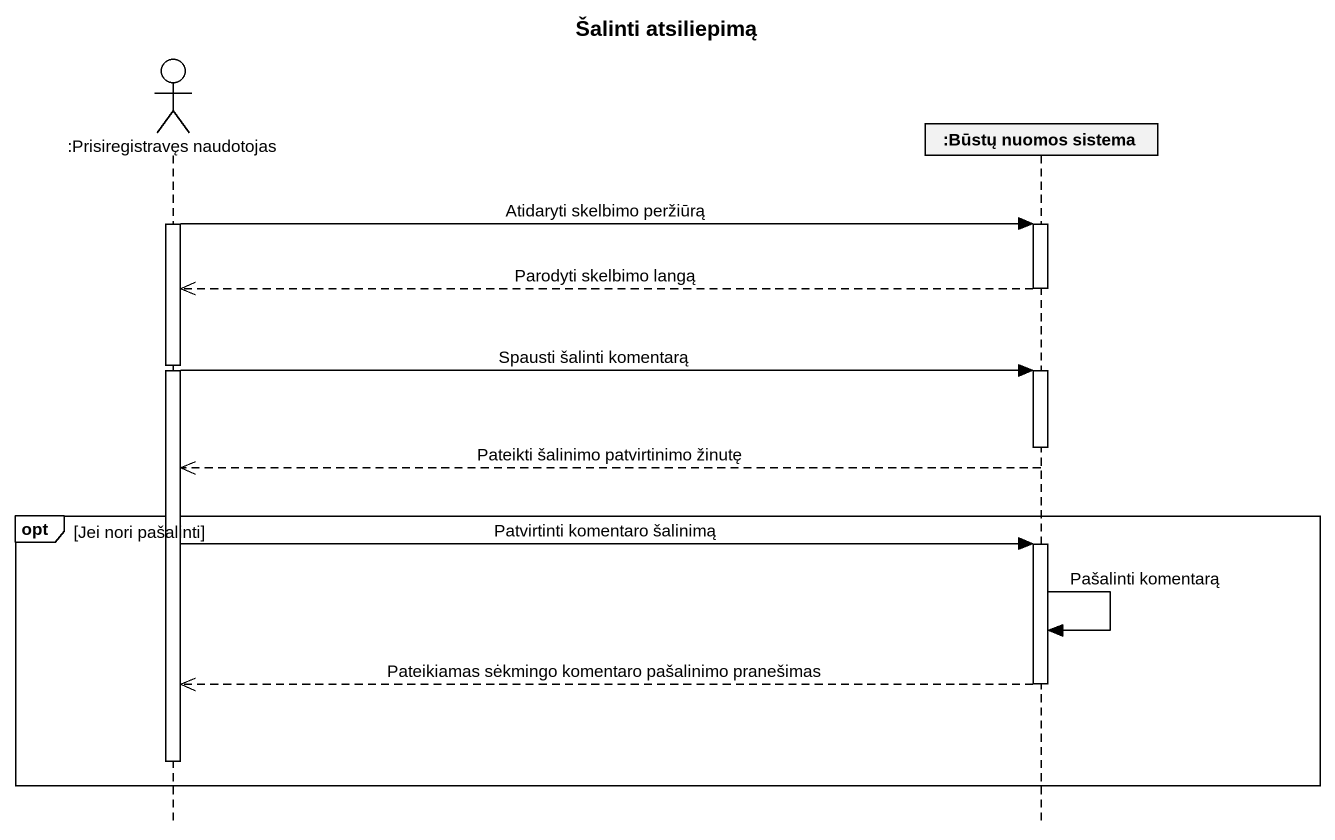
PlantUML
@startuml
title Šalinti atsiliepimą
hide footbox
actor ":Prisiregistravęs naudotojas" as Prisiregistravęs_naudotojas
participant ":Būstų nuomos sistema" as Būstų_nuomos_sistema

activate Prisiregistravęs_naudotojas
Prisiregistravęs_naudotojas -> Būstų_nuomos_sistema : Atidaryti skelbimo peržiūrą
activate Būstų_nuomos_sistema
Būstų_nuomos_sistema -->> Prisiregistravęs_naudotojas : Parodyti skelbimo langą
deactivate Būstų_nuomos_sistema
Prisiregistravęs_naudotojas -> Būstų_nuomos_sistema : Spausti šalinti komentarą
activate Būstų_nuomos_sistema
deactivate Būstų_nuomos_sistema
Būstų_nuomos_sistema -->> Prisiregistravęs_naudotojas : Pateikti šalinimo patvirtinimo žinutę
opt Jei nori pašalinti
  Prisiregistravęs_naudotojas -> Būstų_nuomos_sistema : Patvirtinti komentaro šalinimą
  activate Būstų_nuomos_sistema
  Būstų_nuomos_sistema -> Būstų_nuomos_sistema : Pašalinti komentarą
  Būstų_nuomos_sistema -->> Prisiregistravęs_naudotojas : Pateikiamas sėkmingo komentaro pašalinimo pranešimas
  deactivate Būstų_nuomos_sistema
  deactivate Prisiregistravęs_naudotojas
end
@enduml
